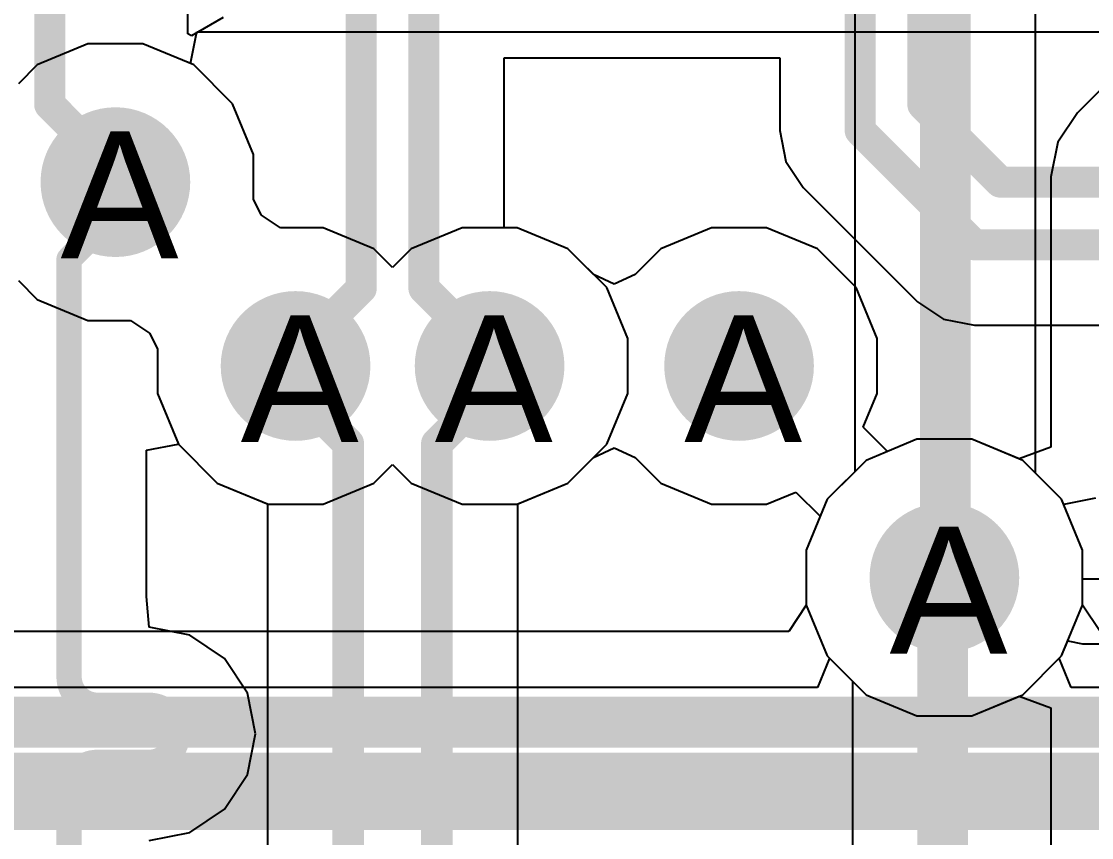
# Model space of a CAD drawing. Header units: inches. Extents: x 0 to 5271, y 0 to 5417.
# Drawn here: x 88.547 to 92.837, y 75.047 to 78.317 of the extents above; entities that cross this region are included whole.
import ezdxf

# ---------------------------------------------------------------- set-up
doc = ezdxf.new("R2010")
doc.units = ezdxf.units.IN
for name, color, linetype in [('Bottom Layer', 5, 'Continuous'), ('Drill Drawing', 1, 'Continuous'), ('L2_GND1', 16, 'Continuous'), ('L3_SIG1', 76, 'Continuous'), ('L4_PWR', 90, 'Continuous'), ('L5_GND2', 156, 'Continuous'), ('L6_SIG2', 130, 'Continuous'), ('L7_GND3', 216, 'Continuous'), ('Top Layer', 1, 'Continuous'), ('Via Holes', 16, 'Continuous')]:
    doc.layers.add(name, color=color, linetype=linetype)
doc.styles.add('Arial', font='', dxfattribs={"height": 0.2})
doc.styles.get('Arial').set_extended_font_data('Arial')

msp = doc.modelspace()

# ---------------------------------------------------------------- hatches: boundary and pattern name
at = {"layer": 'Bottom Layer'}
h = msp.add_hatch(color=5, dxfattribs=at)
edge = h.paths.add_edge_path()
edge.add_arc((88.92341372, 77.6732), 0.2999994, 0, 360)
h = msp.add_hatch(color=5, dxfattribs=at)
edge = h.paths.add_edge_path()
edge.add_arc((89.64561192, 76.9366), 0.2999994, 0, 360)
h = msp.add_hatch(color=5, dxfattribs=at)
edge = h.paths.add_edge_path()
edge.add_arc((90.42341071999999, 76.9366), 0.2999994, 0, 360)
h = msp.add_hatch(color=5, dxfattribs=at)
edge = h.paths.add_edge_path()
edge.add_arc((91.42340872, 76.9366), 0.2999994, 0, 360)
h = msp.add_hatch(color=5, dxfattribs=at)
edge = h.paths.add_edge_path()
edge.add_arc((92.24645, 76.08879879999999), 0.2999994, 0, 360)
at = {"layer": 'L2_GND1'}
h = msp.add_hatch(color=16, dxfattribs=at)
edge = h.paths.add_edge_path()
edge.add_arc((88.92341372, 77.6732), 0.2999994, 0, 360)
h = msp.add_hatch(color=16, dxfattribs=at)
edge = h.paths.add_edge_path()
edge.add_arc((89.64561192, 76.9366), 0.2999994, 0, 360)
h = msp.add_hatch(color=16, dxfattribs=at)
edge = h.paths.add_edge_path()
edge.add_arc((90.42341071999999, 76.9366), 0.2999994, 0, 360)
h = msp.add_hatch(color=16, dxfattribs=at)
edge = h.paths.add_edge_path()
edge.add_arc((91.42340872, 76.9366), 0.2999994, 0, 360)
h = msp.add_hatch(color=16, dxfattribs=at)
edge = h.paths.add_edge_path()
edge.add_arc((92.24645, 76.08879879999999), 0.2999994, 0, 360)
at = {"layer": 'L3_SIG1'}
h = msp.add_hatch(color=76, dxfattribs=at)
edge = h.paths.add_edge_path()
edge.add_arc((88.92341372, 77.6732), 0.2999994, 0, 360)
h = msp.add_hatch(color=76, dxfattribs=at)
edge = h.paths.add_edge_path()
edge.add_arc((89.64561192, 76.9366), 0.2999994, 0, 360)
h = msp.add_hatch(color=76, dxfattribs=at)
edge = h.paths.add_edge_path()
edge.add_arc((90.42341071999999, 76.9366), 0.2999994, 0, 360)
h = msp.add_hatch(color=76, dxfattribs=at)
edge = h.paths.add_edge_path()
edge.add_arc((91.42340872, 76.9366), 0.2999994, 0, 360)
h = msp.add_hatch(color=76, dxfattribs=at)
edge = h.paths.add_edge_path()
edge.add_arc((92.24645, 76.08879879999999), 0.2999994, 0, 360)
at = {"layer": 'L4_PWR'}
h = msp.add_hatch(color=90, dxfattribs=at)
edge = h.paths.add_edge_path()
edge.add_arc((88.92341372, 77.6732), 0.2999994, 0, 360)
h = msp.add_hatch(color=90, dxfattribs=at)
edge = h.paths.add_edge_path()
edge.add_arc((89.64561192, 76.9366), 0.2999994, 0, 360)
h = msp.add_hatch(color=90, dxfattribs=at)
edge = h.paths.add_edge_path()
edge.add_arc((90.42341071999999, 76.9366), 0.2999994, 0, 360)
h = msp.add_hatch(color=90, dxfattribs=at)
edge = h.paths.add_edge_path()
edge.add_arc((91.42340872, 76.9366), 0.2999994, 0, 360)
h = msp.add_hatch(color=90, dxfattribs=at)
edge = h.paths.add_edge_path()
edge.add_arc((92.24645, 76.08879879999999), 0.2999994, 0, 360)
at = {"layer": 'L5_GND2'}
h = msp.add_hatch(color=156, dxfattribs=at)
edge = h.paths.add_edge_path()
edge.add_arc((88.92341372, 77.6732), 0.2999994, 0, 360)
h = msp.add_hatch(color=156, dxfattribs=at)
edge = h.paths.add_edge_path()
edge.add_arc((89.64561192, 76.9366), 0.2999994, 0, 360)
h = msp.add_hatch(color=156, dxfattribs=at)
edge = h.paths.add_edge_path()
edge.add_arc((90.42341071999999, 76.9366), 0.2999994, 0, 360)
h = msp.add_hatch(color=156, dxfattribs=at)
edge = h.paths.add_edge_path()
edge.add_arc((91.42340872, 76.9366), 0.2999994, 0, 360)
h = msp.add_hatch(color=156, dxfattribs=at)
edge = h.paths.add_edge_path()
edge.add_arc((92.24645, 76.08879879999999), 0.2999994, 0, 360)
at = {"layer": 'L6_SIG2'}
h = msp.add_hatch(color=130, dxfattribs=at)
edge = h.paths.add_edge_path()
edge.add_arc((88.92341372, 77.6732), 0.2999994, 0, 360)
h = msp.add_hatch(color=130, dxfattribs=at)
edge = h.paths.add_edge_path()
edge.add_arc((89.64561192, 76.9366), 0.2999994, 0, 360)
h = msp.add_hatch(color=130, dxfattribs=at)
edge = h.paths.add_edge_path()
edge.add_arc((90.42341071999999, 76.9366), 0.2999994, 0, 360)
h = msp.add_hatch(color=130, dxfattribs=at)
edge = h.paths.add_edge_path()
edge.add_arc((91.42340872, 76.9366), 0.2999994, 0, 360)
h = msp.add_hatch(color=130, dxfattribs=at)
edge = h.paths.add_edge_path()
edge.add_arc((92.24645, 76.08879879999999), 0.2999994, 0, 360)
at = {"layer": 'L7_GND3'}
h = msp.add_hatch(color=216, dxfattribs=at)
edge = h.paths.add_edge_path()
edge.add_arc((88.92341372, 77.6732), 0.2999994, 0, 360)
h = msp.add_hatch(color=216, dxfattribs=at)
edge = h.paths.add_edge_path()
edge.add_arc((89.64561192, 76.9366), 0.2999994, 0, 360)
h = msp.add_hatch(color=216, dxfattribs=at)
edge = h.paths.add_edge_path()
edge.add_arc((90.42341071999999, 76.9366), 0.2999994, 0, 360)
h = msp.add_hatch(color=216, dxfattribs=at)
edge = h.paths.add_edge_path()
edge.add_arc((91.42340872, 76.9366), 0.2999994, 0, 360)
h = msp.add_hatch(color=216, dxfattribs=at)
edge = h.paths.add_edge_path()
edge.add_arc((92.24645, 76.08879879999999), 0.2999994, 0, 360)
at = {"layer": 'Top Layer'}
h = msp.add_hatch(color=1, dxfattribs=at)
edge = h.paths.add_edge_path()
edge.add_arc((88.92341372, 77.6732), 0.2999994, 0, 360)
h = msp.add_hatch(color=1, dxfattribs=at)
edge = h.paths.add_edge_path()
edge.add_arc((89.64561192, 76.9366), 0.2999994, 0, 360)
h = msp.add_hatch(color=1, dxfattribs=at)
edge = h.paths.add_edge_path()
edge.add_arc((90.42341071999999, 76.9366), 0.2999994, 0, 360)
h = msp.add_hatch(color=1, dxfattribs=at)
edge = h.paths.add_edge_path()
edge.add_arc((91.42340872, 76.9366), 0.2999994, 0, 360)
h = msp.add_hatch(color=1, dxfattribs=at)
edge = h.paths.add_edge_path()
edge.add_arc((92.24645, 76.08879879999999), 0.2999994, 0, 360)
at = {"layer": 'Via Holes'}
h = msp.add_hatch(color=7, dxfattribs=at)
edge = h.paths.add_edge_path()
edge.add_arc((88.92341372, 77.6732), 0.1499997, 0, 360)
h = msp.add_hatch(color=7, dxfattribs=at)
edge = h.paths.add_edge_path()
edge.add_arc((89.64561192, 76.9366), 0.1499997, 0, 360)
h = msp.add_hatch(color=7, dxfattribs=at)
edge = h.paths.add_edge_path()
edge.add_arc((90.42341071999999, 76.9366), 0.1499997, 0, 360)
h = msp.add_hatch(color=7, dxfattribs=at)
edge = h.paths.add_edge_path()
edge.add_arc((91.42340872, 76.9366), 0.1499997, 0, 360)
h = msp.add_hatch(color=7, dxfattribs=at)
edge = h.paths.add_edge_path()
edge.add_arc((92.24645, 76.08879879999999), 0.1499997, 0, 360)

# ---------------------------------------------------------------- linework, layer by layer
at = {"layer": 'Bottom Layer'}
for p, q in [((92.61219222, 76.50652973999999), (92.61219222, 81.26231906)), ((91.88705777999999, 80.56564024), (91.88705777999999, 76.51287973999999)), ((88.81321582, 78.22719939999999), (88.60959926, 78.14285869999999)), ((89.03361162, 78.22719939999999), (88.81321582, 78.22719939999999)), ((89.23722818, 78.14285869999999), (89.03361162, 78.22719939999999)), ((88.60959926, 78.14285869999999), (88.53451432, 78.06777376)), ((89.39307242, 77.98701446), (89.23722818, 78.14285869999999)), ((89.47741312, 77.7833979), (89.39307242, 77.98701446)), ((89.47741312, 77.60404088), (89.47741312, 77.7833979)), ((89.50941965999999, 77.54144004), (89.47741312, 77.60404088)), ((89.58488813999999, 77.4905994), (89.50941965999999, 77.54144004)), ((89.75580982, 77.4905994), (89.58488813999999, 77.4905994)), ((89.95942638, 77.4062587), (89.75580982, 77.4905994)), ((90.31321281999999, 77.4905994), (90.10959626, 77.4062587)), ((90.53360862, 77.4905994), (90.31321281999999, 77.4905994)), ((90.73722518, 77.4062587), (90.53360862, 77.4905994)), ((90.03451132000001, 77.33117376), (89.95942638, 77.4062587)), ((90.10959626, 77.4062587), (90.03451132000001, 77.33117376)), ((90.89306941999999, 77.25041446), (90.73722518, 77.4062587)), ((88.53451432, 77.27862624), (88.60959926, 77.2035413)), ((90.97741011999999, 77.0467979), (90.89306941999999, 77.25041446)), ((88.60959926, 77.2035413), (88.81321582, 77.11920059999999)), ((88.81321582, 77.11920059999999), (88.98413749999999, 77.11920059999999)), ((88.98413749999999, 77.11920059999999), (89.05960598, 77.06835996)), ((89.05960598, 77.06835996), (89.09161252, 77.00575912)), ((90.97741011999999, 76.8264021), (90.97741011999999, 77.0467979)), ((89.09161252, 77.00575912), (89.09161252, 76.8264021)), ((89.09161252, 76.8264021), (89.17595322, 76.62278554)), ((90.89306941999999, 76.62278554), (90.97741011999999, 76.8264021)), ((89.17595322, 76.62278554), (89.33179745999999, 76.46694129999999)), ((90.73722518, 76.46694129999999), (90.89306941999999, 76.62278554)), ((89.95942638, 76.46694129999999), (90.03451132000001, 76.54202624)), ((90.03451132000001, 76.54202624), (90.10959626, 76.46694129999999)), ((91.88705777999999, 76.51287973999999), (91.77679129999999, 76.40261326)), ((92.7161087, 76.40261326), (92.61219222, 76.50652973999999)), ((89.33179745999999, 76.46694129999999), (89.53541401999999, 76.38260059999999)), ((89.75580982, 76.38260059999999), (89.95942638, 76.46694129999999)), ((90.10959626, 76.46694129999999), (90.31321281999999, 76.38260059999999)), ((90.53360862, 76.38260059999999), (90.73722518, 76.46694129999999)), ((89.53541401999999, 76.38260059999999), (89.75580982, 76.38260059999999)), ((90.31321281999999, 76.38260059999999), (90.53360862, 76.38260059999999)), ((91.77679129999999, 76.40261326), (91.69245059999999, 76.1989967)), ((92.80044939999999, 76.1989967), (92.7161087, 76.40261326)), ((91.69245059999999, 76.1989967), (91.69245059999999, 75.9786009)), ((92.80044939999999, 75.9786009), (92.80044939999999, 76.1989967)), ((91.69287985999999, 75.97756457999999), (91.6223212, 75.87196662)), ((91.69245059999999, 75.9786009), (91.69287985999999, 75.97756457999999)), ((92.80002014, 75.97756457999999), (92.80044939999999, 75.9786009)), ((92.87057879999999, 75.87196662), (92.80002014, 75.97756457999999)), ((91.6223212, 75.87196662), (87.60624083999998, 75.87196662))]:
    msp.add_line(p, q, dxfattribs=at)
for points in [[(92.249625, 76.0919738, 0.2032, 0.2032, 0), (92.249625, 81.683225, 0.2032, 0.2032, 0)], [(92.24645, 76.08879879999999, 0.2032, 0.2032, 0), (92.249625, 76.0919738, 0.2032, 0.2032, 0)], [(61.45110392, 75.50939939999999, 0.2032, 0.2032, 0), (98.15467287999999, 75.50939939999999, 0.2032, 0.2032, 0)], [(65.62879939999999, 75.1791994, 0.2032, 0.2032, 0), (98.82659939999999, 75.1791994, 0.2032, 0.2032, 0)]]:
    msp.add_lwpolyline(points, format="xyseb", dxfattribs=at)
for points in [[(92.19565, 76.08879879999999, 0.1016, 0.1016, 1), (92.29724999999999, 76.08879879999999, 0.1016, 0.1016, 1)], [(92.198825, 76.0919738, 0.1016, 0.1016, 1), (92.300425, 76.0919738, 0.1016, 0.1016, 1)], [(92.198825, 76.0919738, 0.1016, 0.1016, 1), (92.300425, 76.0919738, 0.1016, 0.1016, 1)]]:
    msp.add_lwpolyline(points, format="xyseb", close=True, dxfattribs=at)
at = {"layer": 'L2_GND1'}
for p, q in [((88.81321582, 78.22719939999999), (88.60959926, 78.14285869999999)), ((89.03361162, 78.22719939999999), (88.81321582, 78.22719939999999)), ((89.23722818, 78.14285869999999), (89.03361162, 78.22719939999999)), ((88.60959926, 78.14285869999999), (88.53451432, 78.06777376)), ((89.39307242, 77.98701446), (89.23722818, 78.14285869999999)), ((89.47741312, 77.7833979), (89.39307242, 77.98701446)), ((89.47741312, 77.60404088), (89.47741312, 77.7833979)), ((89.50941965999999, 77.54144004), (89.47741312, 77.60404088)), ((89.58488813999999, 77.4905994), (89.50941965999999, 77.54144004)), ((89.75580982, 77.4905994), (89.58488813999999, 77.4905994)), ((89.95942638, 77.4062587), (89.75580982, 77.4905994)), ((90.31321281999999, 77.4905994), (90.10959626, 77.4062587)), ((90.53360862, 77.4905994), (90.31321281999999, 77.4905994)), ((90.73722518, 77.4062587), (90.53360862, 77.4905994)), ((90.03451132000001, 77.33117376), (89.95942638, 77.4062587)), ((90.10959626, 77.4062587), (90.03451132000001, 77.33117376)), ((90.89306941999999, 77.25041446), (90.73722518, 77.4062587)), ((90.97741011999999, 77.0467979), (90.89306941999999, 77.25041446)), ((90.97741011999999, 76.8264021), (90.97741011999999, 77.0467979)), ((90.89306941999999, 76.62278554), (90.97741011999999, 76.8264021)), ((89.04848586, 76.59865046), (89.17548586, 76.6239133)), ((89.17548586, 76.6239133), (89.17595322, 76.62278554)), ((89.17595322, 76.62278554), (89.33179745999999, 76.46694129999999)), ((90.73722518, 76.46694129999999), (90.89306941999999, 76.62278554)), ((92.1362521, 76.6427982), (91.93263554, 76.55845749999999)), ((92.3566479, 76.6427982), (92.1362521, 76.6427982)), ((92.56026445999998, 76.55845749999999), (92.3566479, 76.6427982)), ((89.04848586, 76.01289344), (89.04848586, 76.59865046)), ((89.95942638, 76.46694129999999), (90.03451132000001, 76.54202624)), ((90.03451132000001, 76.54202624), (90.10959626, 76.46694129999999)), ((91.93263554, 76.55845749999999), (91.77679129999999, 76.40261326)), ((92.7161087, 76.40261326), (92.56026445999998, 76.55845749999999)), ((89.33179745999999, 76.46694129999999), (89.53541401999999, 76.38260059999999)), ((89.75580982, 76.38260059999999), (89.95942638, 76.46694129999999)), ((90.10959626, 76.46694129999999), (90.31321281999999, 76.38260059999999)), ((90.53360862, 76.38260059999999), (90.73722518, 76.46694129999999)), ((89.53541401999999, 76.38260059999999), (89.75580982, 76.38260059999999)), ((90.31321281999999, 76.38260059999999), (90.53360862, 76.38260059999999)), ((91.77679129999999, 76.40261326), (91.69245059999999, 76.1989967)), ((92.80044939999999, 76.1989967), (92.7161087, 76.40261326)), ((91.69245059999999, 76.1989967), (91.69245059999999, 75.9786009)), ((92.80044939999999, 75.9786009), (92.80044939999999, 76.1989967)), ((89.05820643999999, 75.8899168), (89.04848586, 76.01289344)), ((91.69245059999999, 75.9786009), (91.77679129999999, 75.77498433999999)), ((92.7161087, 75.77498433999999), (92.80044939999999, 75.9786009)), ((89.22172909999999, 75.85738955999999), (89.05820643999999, 75.8899168)), ((89.36035976, 75.76476084), (89.22172909999999, 75.85738955999999)), ((89.45298847999999, 75.62613017999999), (89.36035976, 75.76476084)), ((91.77679129999999, 75.77498433999999), (91.93263554, 75.6191401)), ((92.56026445999998, 75.6191401), (92.7161087, 75.77498433999999)), ((89.48551572, 75.46260498), (89.45298847999999, 75.62613017999999)), ((91.93263554, 75.6191401), (92.1362521, 75.5347994)), ((92.3566479, 75.5347994), (92.56026445999998, 75.6191401)), ((92.1362521, 75.5347994), (92.3566479, 75.5347994)), ((89.45298847999999, 75.29907978), (89.48551572, 75.46260498)), ((89.36035976, 75.16044912), (89.45298847999999, 75.29907978)), ((89.22172909999999, 75.0678204), (89.36035976, 75.16044912)), ((89.05820643999999, 75.03529316), (89.22172909999999, 75.0678204))]:
    msp.add_line(p, q, dxfattribs=at)
for points in [[(88.92341372, 77.55018272, 0.1016, 0.1016, 0), (88.92341372, 77.6732, 0.1016, 0.1016, 0)], [(88.73771432, 77.36448331999999, 0.1016, 0.1016, 0), (88.92341372, 77.55018272, 0.1016, 0.1016, 0)], [(88.73771432, 76.29602723999999, 0.1016, 0.1016, 0), (88.73771432, 77.36448331999999, 0.1016, 0.1016, 0)], [(88.73771432, 75.69120498, 0.1016, 0.1016, 0), (88.73771432, 76.29602723999999, 0.1016, 0.1016, 0)], [(88.85201432, 75.57690498, 0.1016, 0.1016, -0.4142135623730951), (88.73771432, 75.69120498, 0.1016, 0.1016, 0)], [(88.85201432, 75.57690498, 0.1016, 0.1016, 0), (89.0582039, 75.57690498, 0.1016, 0.1016, 0)], [(89.0582039, 75.57690498, 0.1016, 0.1016, -0.9999999999999999), (89.0582039, 75.34830498, 0.1016, 0.1016, 0)], [(88.73771432, 75.23400498, 0.1016, 0.1016, -0.4142135623730951), (88.85201432, 75.34830498, 0.1016, 0.1016, 0)], [(88.85201432, 75.34830498, 0.1016, 0.1016, 0), (89.0582039, 75.34830498, 0.1016, 0.1016, 0)], [(88.73771432, 74.95459228, 0.1016, 0.1016, 0), (88.73771432, 75.23400498, 0.1016, 0.1016, 0)]]:
    msp.add_lwpolyline(points, format="xyseb", dxfattribs=at)
for points in [[(88.89801372, 77.6732, 0.0508, 0.0508, 1), (88.94881371999999, 77.6732, 0.0508, 0.0508, 1)], [(88.89801372, 77.55018272, 0.0508, 0.0508, 1), (88.94881371999999, 77.55018272, 0.0508, 0.0508, 1)], [(88.89801372, 77.55018272, 0.0508, 0.0508, 1), (88.94881371999999, 77.55018272, 0.0508, 0.0508, 1)], [(88.71231431999999, 77.36448331999999, 0.0508, 0.0508, 1), (88.76311431999999, 77.36448331999999, 0.0508, 0.0508, 1)], [(88.71231431999999, 77.36448331999999, 0.0508, 0.0508, 1), (88.76311431999999, 77.36448331999999, 0.0508, 0.0508, 1)], [(88.71231431999999, 76.29602723999999, 0.0508, 0.0508, 1), (88.76311431999999, 76.29602723999999, 0.0508, 0.0508, 1)], [(88.71231431999999, 76.29602723999999, 0.0508, 0.0508, 1), (88.76311431999999, 76.29602723999999, 0.0508, 0.0508, 1)], [(88.71231431999999, 75.69120498, 0.0508, 0.0508, 1), (88.76311431999999, 75.69120498, 0.0508, 0.0508, 1)], [(88.71231431999999, 75.69120498, 0.0508, 0.0508, 1), (88.76311431999999, 75.69120498, 0.0508, 0.0508, 1)], [(88.82661432, 75.57690498, 0.0508, 0.0508, 1), (88.87741432, 75.57690498, 0.0508, 0.0508, 1)], [(88.82661432, 75.57690498, 0.0508, 0.0508, 1), (88.87741432, 75.57690498, 0.0508, 0.0508, 1)], [(89.03280389999999, 75.57690498, 0.0508, 0.0508, 1), (89.0836039, 75.57690498, 0.0508, 0.0508, 1)], [(89.03280389999999, 75.57690498, 0.0508, 0.0508, 1), (89.0836039, 75.57690498, 0.0508, 0.0508, 1)], [(88.82661432, 75.34830498, 0.0508, 0.0508, 1), (88.87741432, 75.34830498, 0.0508, 0.0508, 1)], [(88.82661432, 75.34830498, 0.0508, 0.0508, 1), (88.87741432, 75.34830498, 0.0508, 0.0508, 1)], [(89.03280389999999, 75.34830498, 0.0508, 0.0508, 1), (89.0836039, 75.34830498, 0.0508, 0.0508, 1)], [(89.03280389999999, 75.34830498, 0.0508, 0.0508, 1), (89.0836039, 75.34830498, 0.0508, 0.0508, 1)], [(88.71231431999999, 75.23400498, 0.0508, 0.0508, 1), (88.76311431999999, 75.23400498, 0.0508, 0.0508, 1)], [(88.71231431999999, 75.23400498, 0.0508, 0.0508, 1), (88.76311431999999, 75.23400498, 0.0508, 0.0508, 1)]]:
    msp.add_lwpolyline(points, format="xyseb", close=True, dxfattribs=at)
at = {"layer": 'L3_SIG1'}
for p, q in [((88.81321582, 78.22719939999999), (88.60959926, 78.14285869999999)), ((89.03361162, 78.22719939999999), (88.81321582, 78.22719939999999)), ((89.23722818, 78.14285869999999), (89.03361162, 78.22719939999999)), ((88.60959926, 78.14285869999999), (88.53451432, 78.06777376)), ((89.39307242, 77.98701446), (89.23722818, 78.14285869999999)), ((89.47741312, 77.7833979), (89.39307242, 77.98701446)), ((89.47741312, 77.60404088), (89.47741312, 77.7833979)), ((89.50941965999999, 77.54144004), (89.47741312, 77.60404088)), ((89.58488813999999, 77.4905994), (89.50941965999999, 77.54144004)), ((89.75580982, 77.4905994), (89.58488813999999, 77.4905994)), ((89.95942638, 77.4062587), (89.75580982, 77.4905994)), ((90.31321281999999, 77.4905994), (90.10959626, 77.4062587)), ((90.53360862, 77.4905994), (90.31321281999999, 77.4905994)), ((90.73722518, 77.4062587), (90.53360862, 77.4905994)), ((90.03451132000001, 77.33117376), (89.95942638, 77.4062587)), ((90.10959626, 77.4062587), (90.03451132000001, 77.33117376)), ((90.89306941999999, 77.25041446), (90.73722518, 77.4062587)), ((88.53451432, 77.27862624), (88.60959926, 77.2035413)), ((90.97741011999999, 77.0467979), (90.89306941999999, 77.25041446)), ((88.60959926, 77.2035413), (88.81321582, 77.11920059999999)), ((88.81321582, 77.11920059999999), (88.98413749999999, 77.11920059999999)), ((88.98413749999999, 77.11920059999999), (89.05960598, 77.06835996)), ((89.05960598, 77.06835996), (89.09161252, 77.00575912)), ((90.97741011999999, 76.8264021), (90.97741011999999, 77.0467979)), ((89.09161252, 77.00575912), (89.09161252, 76.8264021)), ((89.09161252, 76.8264021), (89.17595322, 76.62278554)), ((90.89306941999999, 76.62278554), (90.97741011999999, 76.8264021)), ((89.17595322, 76.62278554), (89.33179745999999, 76.46694129999999)), ((90.73722518, 76.46694129999999), (90.89306941999999, 76.62278554)), ((92.1362521, 76.6427982), (91.93263554, 76.55845749999999)), ((92.3566479, 76.6427982), (92.1362521, 76.6427982)), ((92.56026445999998, 76.55845749999999), (92.3566479, 76.6427982)), ((89.95942638, 76.46694129999999), (90.03451132000001, 76.54202624)), ((90.03451132000001, 76.54202624), (90.10959626, 76.46694129999999)), ((91.93263554, 76.55845749999999), (91.77679129999999, 76.40261326)), ((92.7161087, 76.40261326), (92.56026445999998, 76.55845749999999)), ((89.33179745999999, 76.46694129999999), (89.53541401999999, 76.38260059999999)), ((89.75580982, 76.38260059999999), (89.95942638, 76.46694129999999)), ((90.10959626, 76.46694129999999), (90.31321281999999, 76.38260059999999)), ((90.53360862, 76.38260059999999), (90.73722518, 76.46694129999999)), ((92.85169898, 76.40713699999999), (92.72469898, 76.38187669999999)), ((89.53541401999999, 76.38260059999999), (89.75580982, 76.38260059999999)), ((90.31321281999999, 76.38260059999999), (90.53360862, 76.38260059999999)), ((91.77679129999999, 76.40261326), (91.69245059999999, 76.1989967)), ((92.72469898, 76.38187669999999), (92.7161087, 76.40261326)), ((91.69245059999999, 76.1989967), (91.69245059999999, 75.9786009)), ((91.69245059999999, 75.9786009), (91.77679129999999, 75.77498433999999)), ((91.77679129999999, 75.77498433999999), (91.87753278, 75.67424285999999)), ((91.87753278, 75.67424285999999), (91.87753278, 41.93720594))]:
    msp.add_line(p, q, dxfattribs=at)
for points in [[(92.2401, 76.0824488, 0.2032, 0.2032, 0), (92.24645, 76.08879879999999, 0.2032, 0.2032, 0)], [(92.2401, 41.4909, 0.2032, 0.2032, 0), (92.2401, 76.0824488, 0.2032, 0.2032, 0)]]:
    msp.add_lwpolyline(points, format="xyseb", dxfattribs=at)
for points in [[(92.19565, 76.08879879999999, 0.1016, 0.1016, 1), (92.29724999999999, 76.08879879999999, 0.1016, 0.1016, 1)], [(92.1893, 76.0824488, 0.1016, 0.1016, 1), (92.2909, 76.0824488, 0.1016, 0.1016, 1)], [(92.1893, 76.0824488, 0.1016, 0.1016, 1), (92.2909, 76.0824488, 0.1016, 0.1016, 1)]]:
    msp.add_lwpolyline(points, format="xyseb", close=True, dxfattribs=at)
at = {"layer": 'L4_PWR'}
for p, q in [((88.81321582, 78.22719939999999), (88.60959926, 78.14285869999999)), ((89.03361162, 78.22719939999999), (88.81321582, 78.22719939999999)), ((89.23722818, 78.14285869999999), (89.03361162, 78.22719939999999)), ((88.60959926, 78.14285869999999), (88.53451432, 78.06777376)), ((89.39307242, 77.98701446), (89.23722818, 78.14285869999999)), ((89.47741312, 77.7833979), (89.39307242, 77.98701446)), ((89.47741312, 77.60404088), (89.47741312, 77.7833979)), ((89.50941965999999, 77.54144004), (89.47741312, 77.60404088)), ((89.58488813999999, 77.4905994), (89.50941965999999, 77.54144004)), ((89.75580982, 77.4905994), (89.58488813999999, 77.4905994)), ((89.95942638, 77.4062587), (89.75580982, 77.4905994)), ((90.31321281999999, 77.4905994), (90.10959626, 77.4062587)), ((90.53360862, 77.4905994), (90.31321281999999, 77.4905994)), ((90.73722518, 77.4062587), (90.53360862, 77.4905994)), ((91.31321082, 77.4905994), (91.10959426, 77.4062587)), ((91.53360662, 77.4905994), (91.31321082, 77.4905994)), ((91.73722317999999, 77.4062587), (91.53360662, 77.4905994)), ((90.03451132000001, 77.33117376), (89.95942638, 77.4062587)), ((90.10959626, 77.4062587), (90.03451132000001, 77.33117376)), ((90.84044315999999, 77.30304072), (90.73722518, 77.4062587)), ((91.10959426, 77.4062587), (91.00637628, 77.30304072)), ((91.89306742, 77.25041446), (91.73722317999999, 77.4062587)), ((88.53451432, 77.27862624), (88.60959926, 77.2035413)), ((90.92340972, 77.26450892), (90.84044315999999, 77.30304072)), ((91.00637628, 77.30304072), (90.92340972, 77.26450892)), ((91.97740812, 77.0467979), (91.89306742, 77.25041446)), ((88.60959926, 77.2035413), (88.81321582, 77.11920059999999)), ((88.81321582, 77.11920059999999), (88.98413749999999, 77.11920059999999)), ((88.98413749999999, 77.11920059999999), (89.05960598, 77.06835996)), ((89.05960598, 77.06835996), (89.09161252, 77.00575912)), ((91.97740812, 76.8264021), (91.97740812, 77.0467979)), ((89.09161252, 77.00575912), (89.09161252, 76.8264021)), ((89.09161252, 76.8264021), (89.17595322, 76.62278554)), ((91.92144176, 76.6912868), (91.97740812, 76.8264021)), ((92.01864248, 76.59408354), (91.92144176, 76.6912868)), ((89.17595322, 76.62278554), (89.33179745999999, 76.46694129999999)), ((92.1362521, 76.6427982), (92.01864248, 76.59408354)), ((92.3566479, 76.6427982), (92.1362521, 76.6427982)), ((92.56026445999998, 76.55845749999999), (92.3566479, 76.6427982)), ((90.84044315999999, 76.57015928), (90.92340972, 76.60869107999999)), ((90.92340972, 76.60869107999999), (91.00637628, 76.57015928)), ((89.95942638, 76.46694129999999), (90.03451132000001, 76.54202624)), ((90.03451132000001, 76.54202624), (90.10959626, 76.46694129999999)), ((90.73722518, 76.46694129999999), (90.84044315999999, 76.57015928)), ((91.00637628, 76.57015928), (91.10959426, 76.46694129999999)), ((92.7161087, 76.40261326), (92.56026445999998, 76.55845749999999)), ((89.33179745999999, 76.46694129999999), (89.53541401999999, 76.38260059999999)), ((89.75580982, 76.38260059999999), (89.95942638, 76.46694129999999)), ((90.10959626, 76.46694129999999), (90.31321281999999, 76.38260059999999)), ((90.53360862, 76.38260059999999), (90.73722518, 76.46694129999999)), ((91.10959426, 76.46694129999999), (91.31321082, 76.38260059999999)), ((91.53360662, 76.38260059999999), (91.65121624, 76.43131525999999)), ((91.65121624, 76.43131525999999), (91.74841696, 76.33411199999999)), ((89.53541401999999, 76.38260059999999), (89.75580982, 76.38260059999999)), ((90.31321281999999, 76.38260059999999), (90.53360862, 76.38260059999999)), ((91.31321082, 76.38260059999999), (91.53360662, 76.38260059999999)), ((92.80044939999999, 76.1989967), (92.7161087, 76.40261326)), ((91.74841696, 76.33411199999999), (91.69245059999999, 76.1989967)), ((91.69245059999999, 76.1989967), (91.69245059999999, 75.9786009)), ((92.80044939999999, 76.0818138), (92.80044939999999, 76.1989967)), ((96.24990147999999, 76.0818138), (92.80044939999999, 76.0818138)), ((91.69245059999999, 75.9786009), (91.77679129999999, 75.77498433999999)), ((92.7161087, 75.77498433999999), (92.74084067999999, 75.83469466)), ((92.74084067999999, 75.83469466), (92.80044939999999, 75.82283794)), ((92.80044939999999, 75.82283794), (96.24990147999999, 75.82283794)), ((91.77679129999999, 75.77498433999999), (91.93263554, 75.6191401)), ((92.56026445999998, 75.6191401), (92.7161087, 75.77498433999999)), ((91.93263554, 75.6191401), (92.1362521, 75.5347994)), ((92.3566479, 75.5347994), (92.56026445999998, 75.6191401)), ((92.1362521, 75.5347994), (92.3566479, 75.5347994))]:
    msp.add_line(p, q, dxfattribs=at)
at = {"layer": 'L5_GND2'}
for p, q in [((94.63802002, 79.80916728), (92.77939534, 77.95054514)), ((88.81321582, 78.22719939999999), (88.60959926, 78.14285869999999)), ((89.03361162, 78.22719939999999), (88.81321582, 78.22719939999999)), ((89.23722818, 78.14285869999999), (89.03361162, 78.22719939999999)), ((88.60959926, 78.14285869999999), (88.53451432, 78.06777376)), ((89.39307242, 77.98701446), (89.23722818, 78.14285869999999)), ((89.47741312, 77.7833979), (89.39307242, 77.98701446)), ((92.77939534, 77.95054514), (92.70080266, 77.83291774)), ((92.70080266, 77.83291774), (92.67320047999999, 77.69417023999999)), ((89.47741312, 77.60404088), (89.47741312, 77.7833979)), ((92.67320047999999, 77.69417023999999), (92.67320301999999, 77.69415753999999)), ((92.67320301999999, 77.69415753999999), (92.67320301999999, 76.61145459999999)), ((89.50941965999999, 77.54144004), (89.47741312, 77.60404088)), ((89.58488813999999, 77.4905994), (89.50941965999999, 77.54144004)), ((89.75580982, 77.4905994), (89.58488813999999, 77.4905994)), ((89.95942638, 77.4062587), (89.75580982, 77.4905994)), ((90.31321281999999, 77.4905994), (90.10959626, 77.4062587)), ((90.53360862, 77.4905994), (90.31321281999999, 77.4905994)), ((90.73722518, 77.4062587), (90.53360862, 77.4905994)), ((90.03451132000001, 77.33117376), (89.95942638, 77.4062587)), ((90.10959626, 77.4062587), (90.03451132000001, 77.33117376)), ((90.89306941999999, 77.25041446), (90.73722518, 77.4062587)), ((88.53451432, 77.27862624), (88.60959926, 77.2035413)), ((90.97741011999999, 77.0467979), (90.89306941999999, 77.25041446)), ((88.60959926, 77.2035413), (88.81321582, 77.11920059999999)), ((88.81321582, 77.11920059999999), (88.98413749999999, 77.11920059999999)), ((88.98413749999999, 77.11920059999999), (89.05960598, 77.06835996)), ((89.05960598, 77.06835996), (89.09161252, 77.00575912)), ((90.97741011999999, 76.8264021), (90.97741011999999, 77.0467979)), ((89.09161252, 77.00575912), (89.09161252, 76.8264021)), ((89.09161252, 76.8264021), (89.17595322, 76.62278554)), ((90.89306941999999, 76.62278554), (90.97741011999999, 76.8264021)), ((89.17595322, 76.62278554), (89.33179745999999, 76.46694129999999)), ((90.73722518, 76.46694129999999), (90.89306941999999, 76.62278554)), ((92.1362521, 76.6427982), (91.93263554, 76.55845749999999)), ((92.3566479, 76.6427982), (92.1362521, 76.6427982)), ((92.54620302, 76.56428172), (92.3566479, 76.6427982)), ((92.67320301999999, 76.61145459999999), (92.54620302, 76.56428172)), ((91.93263554, 76.55845749999999), (91.77679129999999, 76.40261326)), ((89.33179745999999, 76.46694129999999), (89.53299086, 76.3836039)), ((90.53603177999999, 76.3836039), (90.73722518, 76.46694129999999)), ((89.53299086, 76.3836039), (89.53299086, 71.53488868)), ((90.53603177999999, 74.95390902), (90.53603177999999, 76.3836039)), ((91.77679129999999, 76.40261326), (91.69245059999999, 76.1989967)), ((91.69245059999999, 76.1989967), (91.69245059999999, 75.9786009)), ((91.69245059999999, 75.9786009), (91.77679129999999, 75.77498433999999)), ((91.77679129999999, 75.77498433999999), (91.93263554, 75.6191401)), ((91.93263554, 75.6191401), (92.1362521, 75.5347994)), ((92.3566479, 75.5347994), (92.54620302, 75.61331588)), ((92.54620302, 75.61331588), (92.67320301999999, 75.566143)), ((92.67320301999999, 75.566143), (92.67320301999999, 74.84291102)), ((92.1362521, 75.5347994), (92.3566479, 75.5347994))]:
    msp.add_line(p, q, dxfattribs=at)
for points in [[(89.64561192, 76.8368034, 0.127, 0.127, 0), (89.64561192, 76.9366, 0.127, 0.127, 0)], [(90.42341071999999, 76.8368034, 0.127, 0.127, 0), (90.42341071999999, 76.9366, 0.127, 0.127, 0)], [(89.64561192, 76.8368034, 0.127, 0.127, 0), (89.85671132, 76.625704, 0.127, 0.127, 0)], [(90.21231132, 76.625704, 0.127, 0.127, 0), (90.42341071999999, 76.8368034, 0.127, 0.127, 0)], [(89.85671132, 71.53488868, 0.127, 0.127, 0), (89.85671132, 76.625704, 0.127, 0.127, 0)], [(90.21231132, 76.12207534, 0.127, 0.127, 0), (90.21231132, 76.625704, 0.127, 0.127, 0)], [(90.21231132, 74.7649127, 0.127, 0.127, 0), (90.21231132, 76.12207534, 0.127, 0.127, 0)]]:
    msp.add_lwpolyline(points, format="xyseb", dxfattribs=at)
for points in [[(89.61386191999999, 76.9366, 0.0635, 0.0635, 1), (89.67736192, 76.9366, 0.0635, 0.0635, 1)], [(90.39166071999999, 76.9366, 0.0635, 0.0635, 1), (90.45516072, 76.9366, 0.0635, 0.0635, 1)], [(89.61386191999999, 76.8368034, 0.0635, 0.0635, 1), (89.67736192, 76.8368034, 0.0635, 0.0635, 1)], [(89.61386191999999, 76.8368034, 0.0635, 0.0635, 1), (89.67736192, 76.8368034, 0.0635, 0.0635, 1)], [(90.39166071999999, 76.8368034, 0.0635, 0.0635, 1), (90.45516072, 76.8368034, 0.0635, 0.0635, 1)], [(90.39166071999999, 76.8368034, 0.0635, 0.0635, 1), (90.45516072, 76.8368034, 0.0635, 0.0635, 1)], [(89.82496131999999, 76.625704, 0.0635, 0.0635, 1), (89.88846131999999, 76.625704, 0.0635, 0.0635, 1)], [(89.82496131999999, 76.625704, 0.0635, 0.0635, 1), (89.88846131999999, 76.625704, 0.0635, 0.0635, 1)], [(90.18056132, 76.625704, 0.0635, 0.0635, 1), (90.24406132, 76.625704, 0.0635, 0.0635, 1)], [(90.18056132, 76.625704, 0.0635, 0.0635, 1), (90.24406132, 76.625704, 0.0635, 0.0635, 1)], [(90.18056132, 76.12207534, 0.0635, 0.0635, 1), (90.24406132, 76.12207534, 0.0635, 0.0635, 1)], [(90.18056132, 76.12207534, 0.0635, 0.0635, 1), (90.24406132, 76.12207534, 0.0635, 0.0635, 1)]]:
    msp.add_lwpolyline(points, format="xyseb", close=True, dxfattribs=at)
at = {"layer": 'L6_SIG2'}
for p, q in [((88.81321582, 78.22719939999999), (88.60959926, 78.14285869999999)), ((89.03361162, 78.22719939999999), (88.81321582, 78.22719939999999)), ((89.23722818, 78.14285869999999), (89.03361162, 78.22719939999999)), ((88.60959926, 78.14285869999999), (88.53451432, 78.06777376)), ((89.39307242, 77.98701446), (89.23722818, 78.14285869999999)), ((89.47741312, 77.7833979), (89.39307242, 77.98701446)), ((89.47741312, 77.60404088), (89.47741312, 77.7833979)), ((89.50941965999999, 77.54144004), (89.47741312, 77.60404088)), ((89.58488813999999, 77.4905994), (89.50941965999999, 77.54144004)), ((89.75580982, 77.4905994), (89.58488813999999, 77.4905994)), ((89.95942638, 77.4062587), (89.75580982, 77.4905994)), ((90.31321281999999, 77.4905994), (90.10959626, 77.4062587)), ((90.53360862, 77.4905994), (90.31321281999999, 77.4905994)), ((90.73722518, 77.4062587), (90.53360862, 77.4905994)), ((90.03451132000001, 77.33117376), (89.95942638, 77.4062587)), ((90.10959626, 77.4062587), (90.03451132000001, 77.33117376)), ((90.89306941999999, 77.25041446), (90.73722518, 77.4062587)), ((88.53451432, 77.27862624), (88.60959926, 77.2035413)), ((90.97741011999999, 77.0467979), (90.89306941999999, 77.25041446)), ((88.60959926, 77.2035413), (88.81321582, 77.11920059999999)), ((88.81321582, 77.11920059999999), (88.98413749999999, 77.11920059999999)), ((88.98413749999999, 77.11920059999999), (89.05960598, 77.06835996)), ((89.05960598, 77.06835996), (89.09161252, 77.00575912)), ((90.97741011999999, 76.8264021), (90.97741011999999, 77.0467979)), ((89.09161252, 77.00575912), (89.09161252, 76.8264021)), ((89.09161252, 76.8264021), (89.17595322, 76.62278554)), ((90.89306941999999, 76.62278554), (90.97741011999999, 76.8264021)), ((89.17595322, 76.62278554), (89.33179745999999, 76.46694129999999)), ((90.73722518, 76.46694129999999), (90.89306941999999, 76.62278554)), ((92.1362521, 76.6427982), (91.93263554, 76.55845749999999)), ((92.3566479, 76.6427982), (92.1362521, 76.6427982)), ((92.56026445999998, 76.55845749999999), (92.3566479, 76.6427982)), ((89.95942638, 76.46694129999999), (90.03451132000001, 76.54202624)), ((90.03451132000001, 76.54202624), (90.10959626, 76.46694129999999)), ((91.93263554, 76.55845749999999), (91.77679129999999, 76.40261326)), ((92.7161087, 76.40261326), (92.56026445999998, 76.55845749999999)), ((89.33179745999999, 76.46694129999999), (89.53541401999999, 76.38260059999999)), ((89.75580982, 76.38260059999999), (89.95942638, 76.46694129999999)), ((90.10959626, 76.46694129999999), (90.31321281999999, 76.38260059999999)), ((90.53360862, 76.38260059999999), (90.73722518, 76.46694129999999)), ((89.53541401999999, 76.38260059999999), (89.75580982, 76.38260059999999)), ((90.31321281999999, 76.38260059999999), (90.53360862, 76.38260059999999)), ((91.77679129999999, 76.40261326), (91.69245059999999, 76.1989967)), ((92.80044939999999, 76.1989967), (92.7161087, 76.40261326)), ((91.69245059999999, 76.1989967), (91.69245059999999, 75.9786009)), ((92.80044939999999, 75.9786009), (92.80044939999999, 76.1989967)), ((91.69245059999999, 75.9786009), (91.77679129999999, 75.77498433999999)), ((92.7161087, 75.77498433999999), (92.80044939999999, 75.9786009)), ((91.78627565999999, 75.76549998), (91.73767276, 75.64816721999999)), ((91.77679129999999, 75.77498433999999), (91.78627565999999, 75.76549998)), ((92.70662433999999, 75.76549998), (92.7161087, 75.77498433999999)), ((92.75522724, 75.64816721999999), (92.70662433999999, 75.76549998)), ((91.73767276, 75.64816721999999), (87.46179104, 75.64816721999999)), ((93.85521741999999, 75.64816721999999), (92.75522724, 75.64816721999999))]:
    msp.add_line(p, q, dxfattribs=at)
msp.add_lwpolyline([(82.8548, 75.28559999999999, 0.2032, 0.2032, 0), (94.0054, 75.28559999999999, 0.2032, 0.2032, 0)], format="xyseb", dxfattribs=at)
at = {"layer": 'L7_GND3'}
for p, q in [((89.22400239999999, 78.14833748), (89.24926523999999, 78.27533748)), ((89.24926523999999, 78.27533748), (93.61248739999999, 78.27533748)), ((89.23722818, 78.14285869999999), (89.22400239999999, 78.14833748)), ((89.39307242, 77.98701446), (89.23722818, 78.14285869999999)), ((89.47741312, 77.7833979), (89.39307242, 77.98701446)), ((89.47741312, 77.60404088), (89.47741312, 77.7833979)), ((89.50941965999999, 77.54144004), (89.47741312, 77.60404088)), ((89.58488813999999, 77.4905994), (89.50941965999999, 77.54144004)), ((89.75580982, 77.4905994), (89.58488813999999, 77.4905994)), ((89.95942638, 77.4062587), (89.75580982, 77.4905994)), ((90.31321281999999, 77.4905994), (90.10959626, 77.4062587)), ((90.53360862, 77.4905994), (90.31321281999999, 77.4905994)), ((90.73722518, 77.4062587), (90.53360862, 77.4905994)), ((90.03451132000001, 77.33117376), (89.95942638, 77.4062587)), ((90.10959626, 77.4062587), (90.03451132000001, 77.33117376)), ((90.89306941999999, 77.25041446), (90.73722518, 77.4062587)), ((88.53451432, 77.27862624), (88.60959926, 77.2035413)), ((90.97741011999999, 77.0467979), (90.89306941999999, 77.25041446)), ((88.60959926, 77.2035413), (88.81321582, 77.11920059999999)), ((88.81321582, 77.11920059999999), (88.98413749999999, 77.11920059999999)), ((88.98413749999999, 77.11920059999999), (89.05960598, 77.06835996)), ((89.05960598, 77.06835996), (89.09161252, 77.00575912)), ((90.97741011999999, 76.8264021), (90.97741011999999, 77.0467979)), ((89.09161252, 77.00575912), (89.09161252, 76.8264021)), ((89.09161252, 76.8264021), (89.17595322, 76.62278554)), ((90.89306941999999, 76.62278554), (90.97741011999999, 76.8264021)), ((89.17595322, 76.62278554), (89.33179745999999, 76.46694129999999)), ((90.73722518, 76.46694129999999), (90.89306941999999, 76.62278554)), ((92.1362521, 76.6427982), (91.93263554, 76.55845749999999)), ((92.3566479, 76.6427982), (92.1362521, 76.6427982)), ((92.56026445999998, 76.55845749999999), (92.3566479, 76.6427982)), ((89.95942638, 76.46694129999999), (90.03451132000001, 76.54202624)), ((90.03451132000001, 76.54202624), (90.10959626, 76.46694129999999)), ((91.93263554, 76.55845749999999), (91.77679129999999, 76.40261326)), ((92.7161087, 76.40261326), (92.56026445999998, 76.55845749999999)), ((89.33179745999999, 76.46694129999999), (89.53541401999999, 76.38260059999999)), ((89.75580982, 76.38260059999999), (89.95942638, 76.46694129999999)), ((90.10959626, 76.46694129999999), (90.31321281999999, 76.38260059999999)), ((90.53360862, 76.38260059999999), (90.73722518, 76.46694129999999)), ((89.53541401999999, 76.38260059999999), (89.75580982, 76.38260059999999)), ((90.31321281999999, 76.38260059999999), (90.53360862, 76.38260059999999)), ((91.77679129999999, 76.40261326), (91.69245059999999, 76.1989967)), ((92.80044939999999, 76.1989967), (92.7161087, 76.40261326)), ((91.69245059999999, 76.1989967), (91.69245059999999, 75.9786009)), ((92.80044939999999, 75.9786009), (92.80044939999999, 76.1989967)), ((91.69245059999999, 75.9786009), (91.77679129999999, 75.77498433999999)), ((92.7161087, 75.77498433999999), (92.80044939999999, 75.9786009)), ((91.77679129999999, 75.77498433999999), (91.93263554, 75.6191401)), ((92.56026445999998, 75.6191401), (92.7161087, 75.77498433999999)), ((91.93263554, 75.6191401), (92.1362521, 75.5347994)), ((92.3566479, 75.5347994), (92.56026445999998, 75.6191401)), ((92.1362521, 75.5347994), (92.3566479, 75.5347994))]:
    msp.add_line(p, q, dxfattribs=at)
at = {"layer": 'Top Layer'}
for p, q in [((89.21357569999999, 78.26733648), (89.21357569999999, 80.67995547999999)), ((89.35557693999999, 78.3327237), (89.22857439999999, 78.25881478)), ((89.22857439999999, 78.25881478), (89.21357569999999, 78.26733648)), ((90.48238697999999, 77.4905994), (90.48238697999999, 78.17195948)), ((90.48238697999999, 78.17195948), (91.58650465999999, 78.17195948)), ((91.58650465999999, 78.17195948), (91.58650465999999, 77.8798163)), ((91.58650465999999, 77.8798163), (91.61103598, 77.75648405999999)), ((91.61103598, 77.75648405999999), (91.68089867999998, 77.6519275)), ((91.68089867999998, 77.6519275), (92.13869812, 77.19412806)), ((90.53360862, 77.4905994), (90.48238697999999, 77.4905994)), ((90.73722518, 77.4062587), (90.53360862, 77.4905994)), ((90.89306941999999, 77.25041446), (90.73722518, 77.4062587)), ((88.53451432, 77.27862624), (88.60959926, 77.2035413)), ((90.97741011999999, 77.0467979), (90.89306941999999, 77.25041446)), ((88.60959926, 77.2035413), (88.81321582, 77.11920059999999)), ((92.13869812, 77.19412806), (92.24325467999999, 77.12426536)), ((88.81321582, 77.11920059999999), (88.98413749999999, 77.11920059999999)), ((88.98413749999999, 77.11920059999999), (89.05960598, 77.06835996)), ((92.24325467999999, 77.12426536), (92.36658691999999, 77.09973404)), ((92.36658691999999, 77.09973404), (93.65525084, 77.09973404)), ((89.05960598, 77.06835996), (89.09161252, 77.00575912)), ((90.97741011999999, 76.8264021), (90.97741011999999, 77.0467979)), ((89.09161252, 77.00575912), (89.09161252, 76.8264021)), ((89.09161252, 76.8264021), (89.17595322, 76.62278554)), ((90.89306941999999, 76.62278554), (90.97741011999999, 76.8264021)), ((89.17595322, 76.62278554), (89.33179745999999, 76.46694129999999)), ((90.73722518, 76.46694129999999), (90.89306941999999, 76.62278554)), ((92.1362521, 76.6427982), (91.93263554, 76.55845749999999)), ((92.3566479, 76.6427982), (92.1362521, 76.6427982)), ((92.56026445999998, 76.55845749999999), (92.3566479, 76.6427982)), ((89.95942638, 76.46694129999999), (90.03451132000001, 76.54202624)), ((90.03451132000001, 76.54202624), (90.10959626, 76.46694129999999)), ((91.93263554, 76.55845749999999), (91.77679129999999, 76.40261326)), ((92.7161087, 76.40261326), (92.56026445999998, 76.55845749999999)), ((89.33179745999999, 76.46694129999999), (89.53541401999999, 76.38260059999999)), ((89.75580982, 76.38260059999999), (89.95942638, 76.46694129999999)), ((90.10959626, 76.46694129999999), (90.31321281999999, 76.38260059999999)), ((90.53360862, 76.38260059999999), (90.73722518, 76.46694129999999)), ((89.53541401999999, 76.38260059999999), (89.75580982, 76.38260059999999)), ((90.31321281999999, 76.38260059999999), (90.53360862, 76.38260059999999)), ((91.77679129999999, 76.40261326), (91.69245059999999, 76.1989967)), ((92.80044939999999, 76.1989967), (92.7161087, 76.40261326)), ((91.69245059999999, 76.1989967), (91.69245059999999, 75.9786009)), ((92.80044939999999, 75.9786009), (92.80044939999999, 76.1989967)), ((91.69245059999999, 75.9786009), (91.77679129999999, 75.77498433999999)), ((92.7161087, 75.77498433999999), (92.80044939999999, 75.9786009)), ((91.77679129999999, 75.77498433999999), (91.93263554, 75.6191401)), ((92.56026445999998, 75.6191401), (92.7161087, 75.77498433999999)), ((91.93263554, 75.6191401), (92.1362521, 75.5347994)), ((92.3566479, 75.5347994), (92.56026445999998, 75.6191401)), ((92.1362521, 75.5347994), (92.3566479, 75.5347994))]:
    msp.add_line(p, q, dxfattribs=at)
for points in [[(88.66010716, 77.9838547, 0.12418314, 0.12418314, 0), (88.66010716, 78.41530417999999, 0.12418314, 0.12418314, 0)], [(89.90892102, 77.2472547, 0.12418314, 0.12418314, 0), (89.90892102, 78.41530417999999, 0.12418314, 0.12418314, 0)], [(90.16010416, 77.2472547, 0.12418314, 0.12418314, 0), (90.16010416, 78.41530417999999, 0.12418314, 0.12418314, 0)], [(91.90879002, 78.2396835, 0.12418314, 0.12418314, 0), (91.90879002, 78.41530417999999, 0.12418314, 0.12418314, 0)], [(92.15997315999999, 78.13564256, 0.12418314, 0.12418314, 0), (92.15997315999999, 78.41530417999999, 0.12418314, 0.12418314, 0)], [(91.90878747999999, 78.23968095999999, 0.12418314, 0.12418314, 0), (91.90879002, 78.2396835, 0.12418314, 0.12418314, 0)], [(91.90878747999999, 77.8798163, 0.12418314, 0.12418314, 0), (91.90878747999999, 78.23968095999999, 0.12418314, 0.12418314, 0)], [(92.15997062, 78.13564002, 0.12418314, 0.12418314, 0), (92.15997315999999, 78.13564256, 0.12418314, 0.12418314, 0)], [(92.15997062, 77.98385723999999, 0.12418314, 0.12418314, 0), (92.15997062, 78.13564002, 0.12418314, 0.12418314, 0)], [(88.66010716, 77.9838547, 0.12418314, 0.12418314, 0), (88.92341372, 77.72054813999999, 0.12418314, 0.12418314, 0)], [(92.15997062, 77.98385723999999, 0.12418314, 0.12418314, 0), (92.47062786, 77.6732, 0.12418314, 0.12418314, 0)], [(91.90878747999999, 77.8798163, 0.12418314, 0.12418314, 0), (92.36658691999999, 77.42201686, 0.12418314, 0.12418314, 0)], [(88.92341372, 77.6732, 0.12418314, 0.12418314, 0), (88.92341372, 77.72054813999999, 0.12418314, 0.12418314, 0)], [(92.47062786, 77.6732, 0.12418314, 0.12418314, 0), (93.81718599999999, 77.6732, 0.12418314, 0.12418314, 0)], [(92.36658691999999, 77.42201686, 0.12418314, 0.12418314, 0), (93.81718854, 77.42201686, 0.12418314, 0.12418314, 0)], [(89.64561192, 76.98394559999998, 0.12418314, 0.12418314, 0), (89.90892102, 77.2472547, 0.12418314, 0.12418314, 0)], [(90.16010416, 77.2472547, 0.12418314, 0.12418314, 0), (90.42341071999999, 76.98394814, 0.12418314, 0.12418314, 0)], [(89.64561192, 76.9366, 0.12418314, 0.12418314, 0), (89.64561192, 76.98394559999998, 0.12418314, 0.12418314, 0)], [(90.42341071999999, 76.9366, 0.12418314, 0.12418314, 0), (90.42341071999999, 76.98394814, 0.12418314, 0.12418314, 0)]]:
    msp.add_lwpolyline(points, format="xyseb", dxfattribs=at)
for points in [[(91.87774105999999, 78.23968095999999, 0.0620903, 0.0620903, 1), (91.9398339, 78.23968095999999, 0.0620903, 0.0620903, 1)], [(91.87774105999999, 78.23968095999999, 0.0620903, 0.0620903, 1), (91.9398339, 78.23968095999999, 0.0620903, 0.0620903, 1)], [(91.87774359999999, 78.2396835, 0.0620903, 0.0620903, 1), (91.93983644, 78.2396835, 0.0620903, 0.0620903, 1)], [(91.87774359999999, 78.2396835, 0.0620903, 0.0620903, 1), (91.93983644, 78.2396835, 0.0620903, 0.0620903, 1)], [(92.1289242, 78.13564002, 0.0620903, 0.0620903, 1), (92.19101703999999, 78.13564002, 0.0620903, 0.0620903, 1)], [(92.1289242, 78.13564002, 0.0620903, 0.0620903, 1), (92.19101703999999, 78.13564002, 0.0620903, 0.0620903, 1)], [(92.12892674, 78.13564256, 0.0620903, 0.0620903, 1), (92.19101957999999, 78.13564256, 0.0620903, 0.0620903, 1)], [(92.12892674, 78.13564256, 0.0620903, 0.0620903, 1), (92.19101957999999, 78.13564256, 0.0620903, 0.0620903, 1)], [(88.62906074, 77.9838547, 0.0620903, 0.0620903, 1), (88.69115357999999, 77.9838547, 0.0620903, 0.0620903, 1)], [(88.62906074, 77.9838547, 0.0620903, 0.0620903, 1), (88.69115357999999, 77.9838547, 0.0620903, 0.0620903, 1)], [(92.1289242, 77.98385723999999, 0.0620903, 0.0620903, 1), (92.19101703999999, 77.98385723999999, 0.0620903, 0.0620903, 1)], [(92.1289242, 77.98385723999999, 0.0620903, 0.0620903, 1), (92.19101703999999, 77.98385723999999, 0.0620903, 0.0620903, 1)], [(91.87774105999999, 77.8798163, 0.0620903, 0.0620903, 1), (91.9398339, 77.8798163, 0.0620903, 0.0620903, 1)], [(91.87774105999999, 77.8798163, 0.0620903, 0.0620903, 1), (91.9398339, 77.8798163, 0.0620903, 0.0620903, 1)], [(88.8923673, 77.72054813999999, 0.0620903, 0.0620903, 1), (88.95446014, 77.72054813999999, 0.0620903, 0.0620903, 1)], [(88.8923673, 77.72054813999999, 0.0620903, 0.0620903, 1), (88.95446014, 77.72054813999999, 0.0620903, 0.0620903, 1)], [(88.8923673, 77.6732, 0.0620903, 0.0620903, 1), (88.95446014, 77.6732, 0.0620903, 0.0620903, 1)], [(92.43958144, 77.6732, 0.0620903, 0.0620903, 1), (92.50167428, 77.6732, 0.0620903, 0.0620903, 1)], [(92.43958144, 77.6732, 0.0620903, 0.0620903, 1), (92.50167428, 77.6732, 0.0620903, 0.0620903, 1)], [(92.3355405, 77.42201686, 0.0620903, 0.0620903, 1), (92.39763333999998, 77.42201686, 0.0620903, 0.0620903, 1)], [(92.3355405, 77.42201686, 0.0620903, 0.0620903, 1), (92.39763333999998, 77.42201686, 0.0620903, 0.0620903, 1)], [(89.87787459999998, 77.2472547, 0.0620903, 0.0620903, 1), (89.93996743999999, 77.2472547, 0.0620903, 0.0620903, 1)], [(89.87787459999998, 77.2472547, 0.0620903, 0.0620903, 1), (89.93996743999999, 77.2472547, 0.0620903, 0.0620903, 1)], [(90.12905774, 77.2472547, 0.0620903, 0.0620903, 1), (90.19115058, 77.2472547, 0.0620903, 0.0620903, 1)], [(90.12905774, 77.2472547, 0.0620903, 0.0620903, 1), (90.19115058, 77.2472547, 0.0620903, 0.0620903, 1)], [(89.6145655, 76.98394559999998, 0.0620903, 0.0620903, 1), (89.67665833999999, 76.98394559999998, 0.0620903, 0.0620903, 1)], [(89.6145655, 76.98394559999998, 0.0620903, 0.0620903, 1), (89.67665833999999, 76.98394559999998, 0.0620903, 0.0620903, 1)], [(90.3923643, 76.98394814, 0.0620903, 0.0620903, 1), (90.45445714, 76.98394814, 0.0620903, 0.0620903, 1)], [(90.3923643, 76.98394814, 0.0620903, 0.0620903, 1), (90.45445714, 76.98394814, 0.0620903, 0.0620903, 1)], [(89.6145655, 76.9366, 0.0620903, 0.0620903, 1), (89.67665833999999, 76.9366, 0.0620903, 0.0620903, 1)], [(90.3923643, 76.9366, 0.0620903, 0.0620903, 1), (90.45445714, 76.9366, 0.0620903, 0.0620903, 1)]]:
    msp.add_lwpolyline(points, format="xyseb", close=True, dxfattribs=at)

# ---------------------------------------------------------------- texts
at = {"layer": 'Drill Drawing', "style": 'Arial'}
for p in [(88.70333541999999, 77.36848382), (89.42553362, 76.63188381999998), (90.20333242, 76.63188381999998), (91.20333042, 76.63188381999998), (92.0263717, 75.78408261999999)]:
    msp.add_text('A', height=0.508, dxfattribs=at).set_placement(p)

doc.saveas('drawing.dxf')
